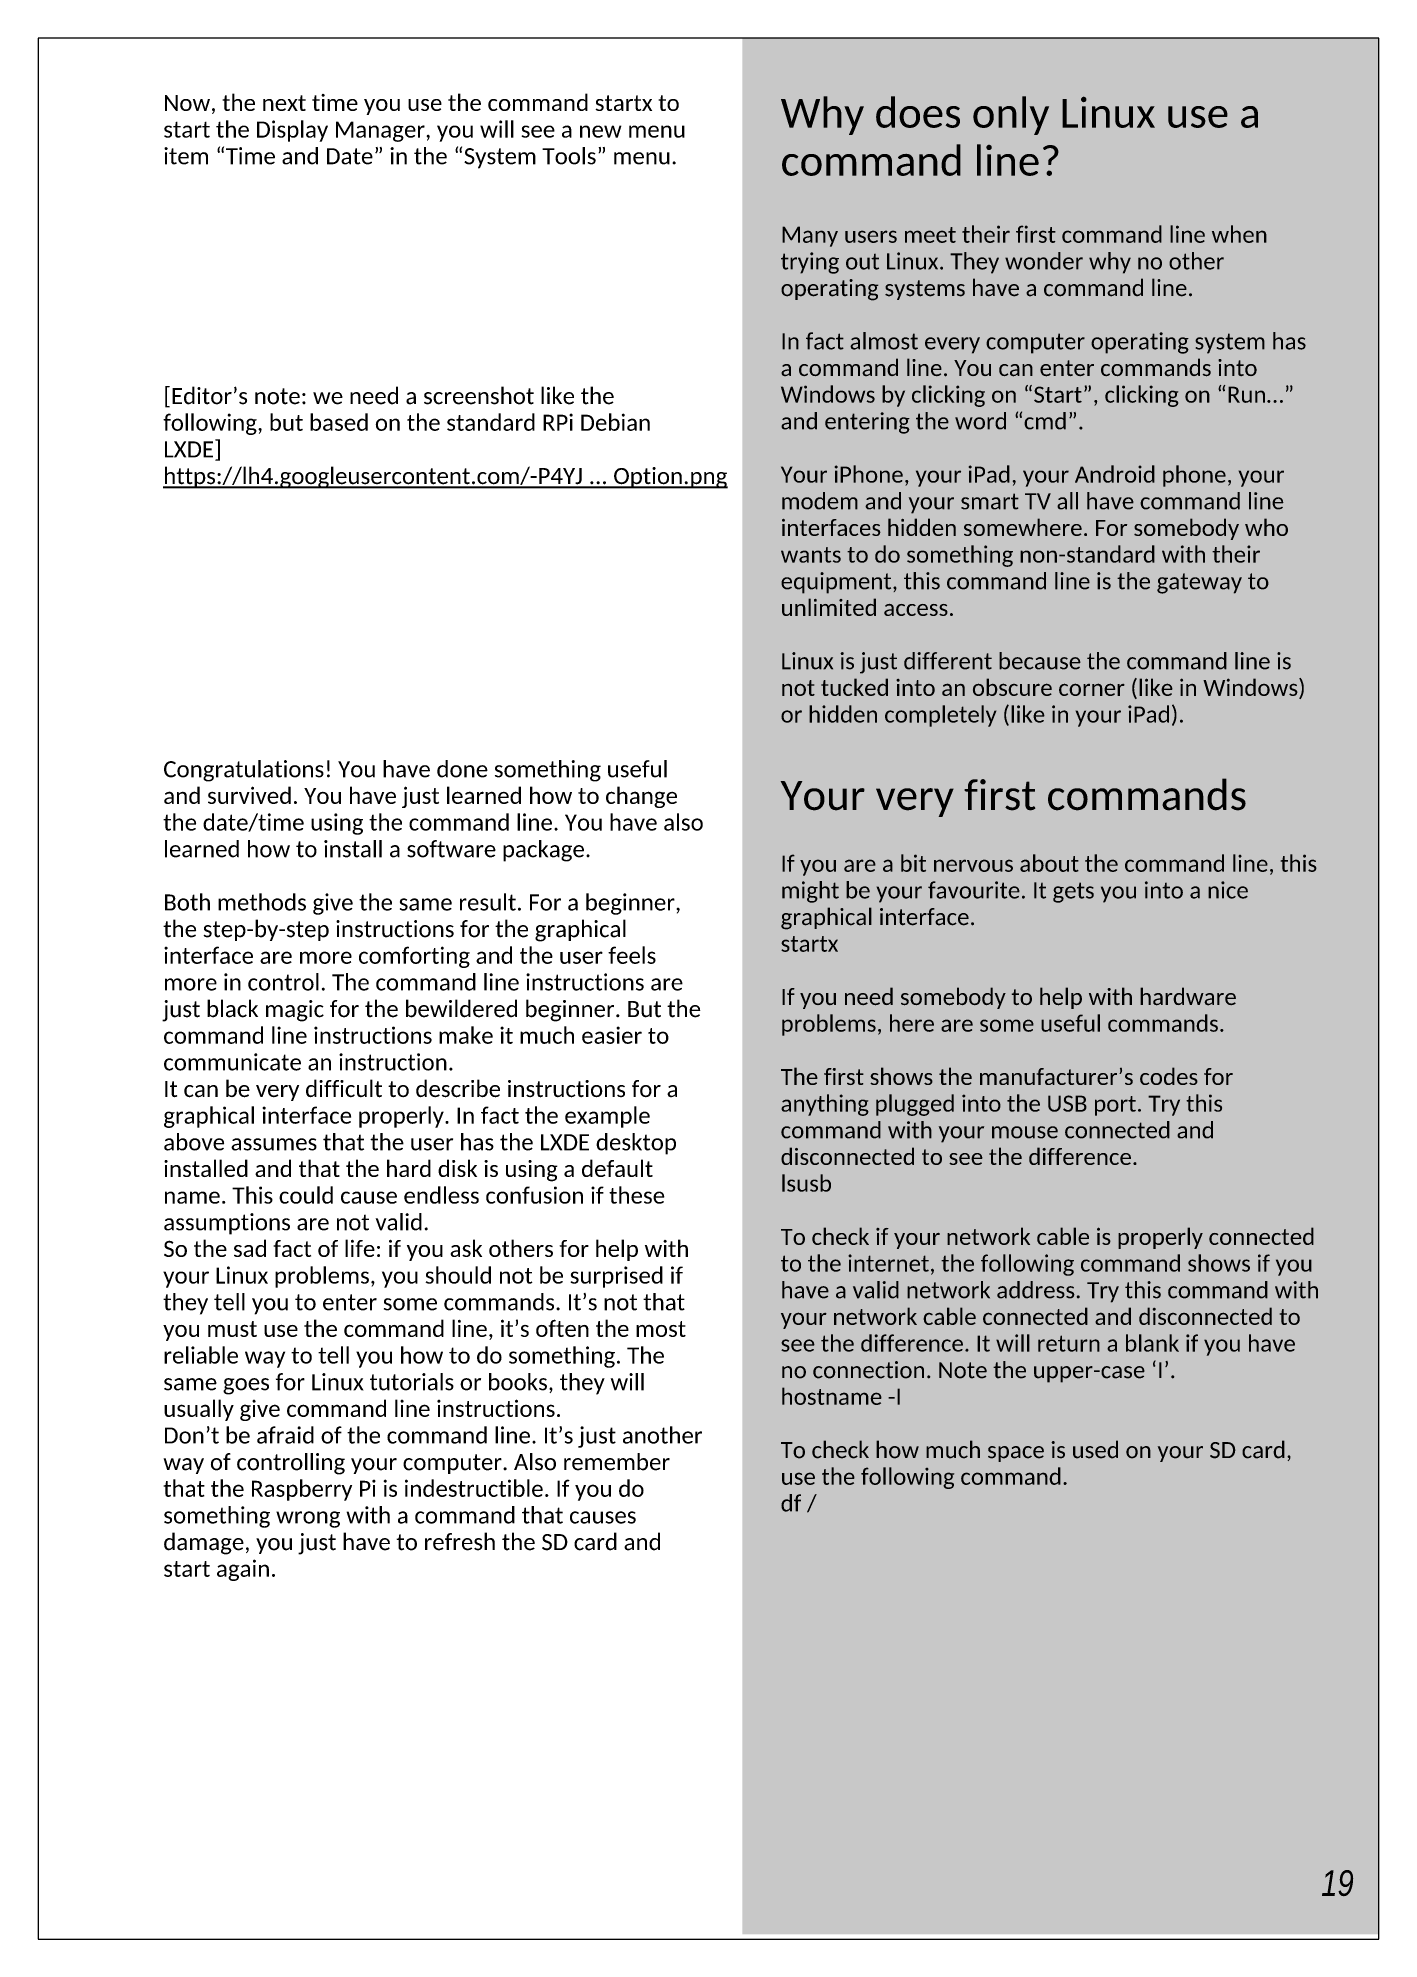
# Paper-space layout 'Page19' of a CAD drawing. Header units: millimetres. Extents: x 202 to 412, y -20 to 277.
# The model-space entities are those that its viewports show. They can reach past a viewport. Long polylines and large blocks are cut down to what shows.
import ezdxf

# ---------------------------------------------------------------- set-up
doc = ezdxf.new("R2010")
doc.units = ezdxf.units.MM
doc.layers.add('Background Fill', color=3, linetype='Continuous')
doc.layers.add('Text', color=7, linetype='Continuous')
doc.styles.get("Standard").update_dxf_attribs({"font": 'arial.ttf'})

msp = doc.modelspace()

# ---------------------------------------------------------------- hatches: boundary and pattern name
at = {"layer": 'Background Fill'}
h = msp.add_hatch(color=256, dxfattribs=at)
h.dxf.hatch_style = 1
h.set_gradient(color1=(70, 160, 50), tint=1, name='CURVED')
h.paths.add_polyline_path([(570.36, 610.18), (670.86, 610.18), (670.86, 313.18), (570.36, 313.18)])

# ---------------------------------------------------------------- texts
at = {"layer": 'Text', "insert": (479.86, 600.79), "char_height": 2.49999, "attachment_point": 1}
msp.add_mtext_dynamic_manual_height_columns('{\\fCalibri|b0|i0|c0|p34;\\C250;\\c3355443;Now, the next time you use the command startx to start the Display Manager, you will see a new menu item “Time and Date” in the “System Tools” menu.^J^J\\P\\P\\P\\P\\P\\P\\P[Editor’s note: we need a screenshot like the following, but based on the standard RPi Debian LXDE]^J\\L\\C176;\\c8388608;https://lh4.googleusercontent.com/-P4YJ ... Option.png\\l\\C256;^J^J\\C250;\\c3355443;\\P\\P\\P\\P\\P\\P\\P\\P\\PCongratulations! You have done something useful and survived. You have just learned how to change the date/time using the command line. You have also learned how to install a software package.\\C256;\\P\\PBoth methods give the same result. For a beginner, the step-by-step instructions for the graphical interface are more comforting and the user feels more in control. The command line instructions are just black magic for the bewildered beginner. But the command line instructions make it much easier to communicate an instruction. \\PIt can be very difficult to describe instructions for a graphical interface properly. In fact the example above assumes that the user has the LXDE desktop installed and that the hard disk is using a default name. This could cause endless confusion if these assumptions are not valid. \\PSo the sad fact of life: if you ask others for help with your Linux problems, you should not be surprised if they tell you to enter some commands. It’s not that you must use the command line, it’s often the most reliable way to tell you how to do something. The same goes for Linux tutorials or books, they will usually give command line instructions. \\PDon’t be afraid of the command line. It’s just another way of controlling your computer. Also remember that the Raspberry Pi is indestructible. If you do something wrong with a command that causes damage, you just have to refresh the SD card and start again.}', width=84.5, gutter_width=12.5, heights=[276.91], dxfattribs=at)
at = {"layer": 'Text'}
note = msp.add_mtext_dynamic_manual_height_columns('\\pt45;{\\fCalibri|b0|i0|c0|p34;\\H1.5x;\\C7;\\c15073253;Why does only Linux use a command line?\\H1.3334x;\\P\\ptz;\\H0.49999x;\\P\\H0.83335x;Many users meet their first command line when trying out Linux. They wonder why no other operating systems have a command line. \\P\\PIn fact almost every computer operating system has a command line. You can enter commands into Windows by clicking on “Start”, clicking on “Run…” and entering the word “cmd”. \\P\\C256;\\P\\C7;\\c15073253;Your iPhone, your iPad, your Android phone, your modem and your smart TV all have command line interfaces hidden somewhere. For somebody who wants to do something non-standard with their equipment, this command line is the gateway to unlimited access. \\P\\C95;\\c3317830;\\P\\pt42;Linux is just different because the command line is not tucked into an obscure corner (like in Windows) or hidden completely (like in your iPad).\\P\\ptz;\\H1.8x;\\P\\pt39;Your very first commands\\H1.1111x;^J\\H0.5x;^JIf you are a bit nervous about the command line, this might be your favourite. It gets you into a nice graphical interface.^Jstartx^J^JIf you need somebody to help with hardware problems, here are some useful commands.^J^JThe first shows the manufacturer’s codes for anything plugged into the USB port. Try this command with your mouse connected and disconnected to see the difference.^Jlsusb^J^JTo check if your network cable is properly connected to the internet, the following command shows if you have a valid network address. Try this command with your network cable connected and disconnected to see the difference. It will return a blank if you have no connection. Note the upper-case ‘I’.^Jhostname -I^J^JTo check how much space is used on your SD card, use the following command.^Jdf /\\P}', width=84.5, gutter_width=12.5, heights=[277.95, 0], dxfattribs=dict(at, insert=(576.36, 600.18), char_height=3, attachment_point=1))
for column, words in zip(note.columns.linked_columns, ['{\\H1.25x; }']):
    column.text = words
at = {"layer": 'Text', "color": 255, "insert": (660.86, 323.18), "char_height": 4, "attachment_point": 1}
msp.add_mtext_dynamic_manual_height_columns('{\\fArial Narrow|b0|i1|c0|p34;\\C43;19}', width=9.7232, gutter_width=12.5, heights=[0], dxfattribs=at)

psp = doc.layouts.new('Page19')

# ---------------------------------------------------------------- viewports
at = {"layer": '0'}
psp.add_viewport(center=(307.2, 128.62), size=(209.6, 297.249), view_center_point=(565.09, 461.06), view_height=297.256, dxfattribs=at)

doc.saveas('drawing.dxf')
